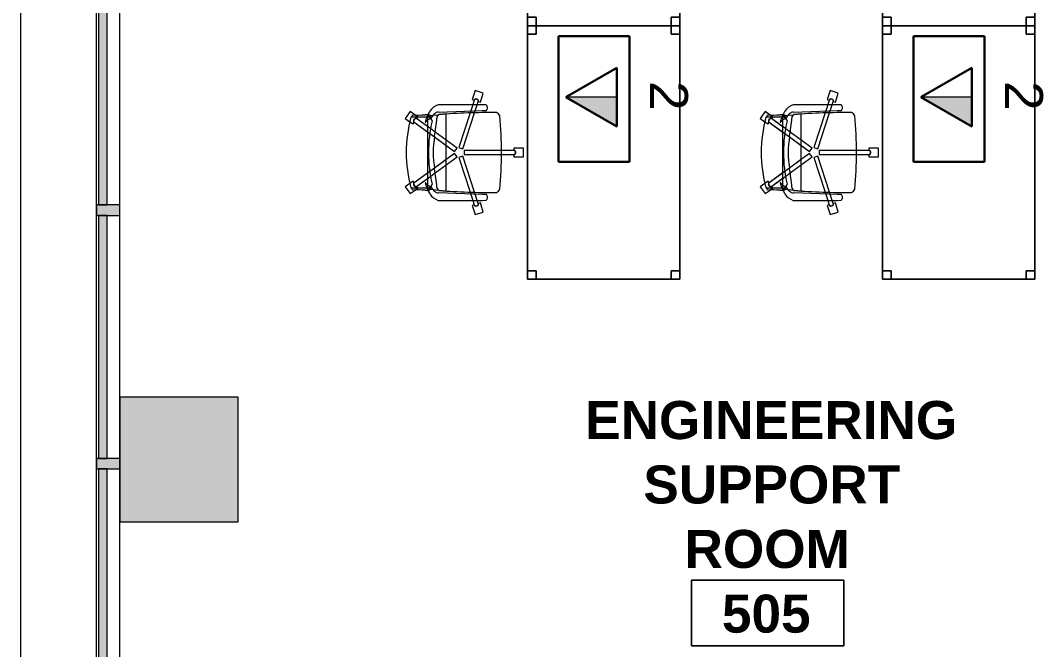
# Model space of a CAD drawing. Header units: inches. Extents: x 385 to 2249, y -1781 to -36.
# Drawn here: x 392.5 to 634.5, y -858.9 to -710 of the extents above; entities that cross this region are included whole.
import ezdxf

# ---------------------------------------------------------------- set-up
doc = ezdxf.new("R2010")
doc.units = ezdxf.units.IN
doc.header["$MEASUREMENT"] = 0
for name, color, linetype, lineweight in [('A-ANNO-NOTE', 131, 'Continuous', 30), ('A-AREA-IDEN', 2, 'Continuous', 9), ('A-COLS', 52, 'Continuous', 13), ('A-DETL', 90, 'Continuous', 9), ('A-GLAZ-CURT', 52, 'Continuous', 13), ('A-GLAZ-CWMG', 51, 'Continuous', 13), ('A-WALL', 113, 'Continuous', 13), ('I-FURN', 30, 'Continuous', 9)]:
    doc.layers.add(name, color=color, linetype=linetype, lineweight=lineweight)
doc.styles.add('Swis721 Lt BT', font='swissl.ttf', dxfattribs={"height": 9})
doc.styles.add('Swis721 Lt BT_B', font='', dxfattribs={"height": 9})
doc.styles.get('Swis721 Lt BT_B').set_extended_font_data('Swis721 Lt BT', bold=True)

# ---------------------------------------------------------------- blocks, each defined once
blk = doc.blocks.new('System Panel - Glazed 2-5453546-Level 5 POWER _ SIGNAL')
at = {"layer": 'A-GLAZ-CURT', "lineweight": 9}
blk.add_hatch(color=7, dxfattribs=at).paths.add_polyline_path([(-27.25, 0.25), (27.25, 0.25), (27.25, 2.25), (-27.25, 2.25)], flags=0)
at = {"layer": 'A-GLAZ-CURT', "color": 8, "lineweight": 20}
for p, q in [((27.25, 2.25), (-27.25, 2.25)), ((-27.25, 2.25), (-27.25, 0.25)), ((-27.25, 0.25), (27.25, 0.25)), ((27.25, 0.25), (27.25, 2.25))]:
    blk.add_line(p, q, dxfattribs=at)
blk = doc.blocks.new('Rectangular Mullion - 2_5_ x 5_ rectangular-5019624-Level 5 POWER _ SIGNAL')
at = {"layer": 'A-GLAZ-CWMG', "lineweight": 9}
blk.add_hatch(color=7, dxfattribs=at).paths.add_polyline_path([(-2.5, 2.75), (-2.5, -2.75), (0, -2.75), (0, 2.75), (-1.59, 2.75)], flags=0)
at = {"layer": 'A-GLAZ-CWMG', "color": 8, "lineweight": 20}
for p, q in [((0, 2.75), (-2.5, 2.75)), ((-2.5, 2.75), (-2.5, -2.75)), ((0, -2.75), (0, 2.75)), ((-2.5, -2.75), (0, -2.75))]:
    blk.add_line(p, q, dxfattribs=at)
blk = doc.blocks.new('System Panel - Glazed 2-5026264-Level 5 POWER _ SIGNAL')
at = {"layer": 'A-GLAZ-CURT', "lineweight": 9}
blk.add_hatch(color=7, dxfattribs=at).paths.add_polyline_path([(28.75, 0.25), (28.75, 2.25), (-28.75, 2.25), (-28.75, 0.25), (22.85, 0.25)], flags=0)
at = {"layer": 'A-GLAZ-CURT', "color": 8, "lineweight": 20}
for p, q in [((28.75, 2.25), (-28.75, 2.25)), ((-28.75, 2.25), (-28.75, 0.25)), ((-28.75, 0.25), (28.75, 0.25)), ((28.75, 0.25), (28.75, 2.25))]:
    blk.add_line(p, q, dxfattribs=at)
blk = doc.blocks.new('Walls 53 - Walls 3-5097398-Level 5 POWER _ SIGNAL')
at = {"layer": 'A-WALL', "lineweight": 9}
for p, q in [((40.36, -1605.91), (40.36, -2559.92)), ((58.34, -2427.98), (58.34, -2189.67))]:
    blk.add_line(p, q, dxfattribs=at)
blk = doc.blocks.new('Rectangular Table - Rectangular Table-5809067-Level 5 POWER _ SIGNAL')
at = {"layer": 'I-FURN'}
for p, q in [((-28, 18), (-30, 18)), ((-30, 18), (-30, 16)), ((-30, 16), (-30, 18)), ((-30, 18), (-28, 18)), ((30, 18), (-30, 18)), ((-30, 18), (-30, -18)), ((-30, -18), (-30, 18)), ((-30, 18), (30, 18)), ((-28, 16), (-28, 18)), ((-28, 18), (-28, 16)), ((28, 18), (28, 16)), ((30, 18), (28, 18)), ((28, 18), (30, 18)), ((28, 16), (28, 18)), ((30, 16), (30, 18)), ((30, 18), (30, 16)), ((30, -18), (30, 18)), ((30, 18), (30, -18)), ((-30, 16), (-28, 16)), ((-28, 16), (-30, 16)), ((28, 16), (30, 16)), ((30, 16), (28, 16)), ((-28, -16), (-30, -16)), ((-30, -16), (-30, -18)), ((-30, -18), (-30, -16)), ((-30, -16), (-28, -16)), ((-28, -18), (-28, -16)), ((-28, -16), (-28, -18)), ((30, -16), (28, -16)), ((28, -16), (28, -18)), ((28, -18), (28, -16)), ((28, -16), (30, -16)), ((30, -18), (30, -16)), ((30, -16), (30, -18)), ((-30, -18), (-28, -18)), ((-28, -18), (-30, -18)), ((-30, -18), (30, -18)), ((30, -18), (-30, -18)), ((28, -18), (30, -18)), ((30, -18), (28, -18))]:
    blk.add_line(p, q, dxfattribs=at)
blk = doc.blocks.new('F-Haworth_Chair_X99-Seminar - X99 Advanced Seminar Chair-V42-Level 5 POWER _ SIGNAL')
at = {"layer": 'I-FURN'}
for p, q in [((-8.08, 12.82), (-9.7, 11.65)), ((-8.08, 12.82), (-9.7, 11.65)), ((-7.29, 11.74), (-8.08, 12.82)), ((-7.29, 11.74), (-8.08, 12.82)), ((8.08, 12.82), (7.29, 11.74)), ((8.08, 12.82), (7.29, 11.74)), ((9.7, 11.65), (8.08, 12.82)), ((9.7, 11.65), (8.08, 12.82)), ((-9.7, 11.65), (-8.88, 10.52)), ((-9.7, 11.65), (-8.88, 10.52)), ((-8.88, 10.52), (-8.38, 9.83)), ((-8.88, 10.52), (-8.38, 9.83)), ((-8.34, 11.52), (-8.42, 7.57)), ((-8.42, 7.57), (-8.34, 11.37)), ((-8.38, 9.83), (-7.99, 10.11)), ((-8.38, 9.83), (-7.99, 10.11)), ((-8, 10.58), (-7.59, 10.88)), ((-8, 10.58), (-7.59, 10.88)), ((-7.59, 10.87), (-7.99, 10.57)), ((-7.59, 10.87), (-7.99, 10.57)), ((-7.97, 10.12), (-6.15, 7.62)), ((-7.97, 10.12), (-5.57, 6.82)), ((-6.76, 11), (-7.29, 11.74)), ((-6.76, 11), (-7.29, 11.74)), ((-4.92, 7.62), (-7.16, 10.71)), ((-4.47, 7.01), (-7.16, 10.71)), ((-7.15, 10.72), (-6.76, 11)), ((-7.15, 10.72), (-6.76, 11)), ((7.16, 10.71), (4.47, 7.01)), ((7.16, 10.71), (4.92, 7.62)), ((5.57, 6.82), (7.97, 10.12)), ((6.15, 7.62), (7.97, 10.12)), ((7.29, 11.74), (6.76, 11)), ((7.29, 11.74), (6.76, 11)), ((6.76, 11), (7.15, 10.72)), ((6.76, 11), (7.15, 10.72)), ((7.59, 10.88), (8, 10.58)), ((7.59, 10.88), (8, 10.58)), ((7.99, 10.57), (7.59, 10.87)), ((7.99, 10.57), (7.59, 10.87)), ((7.99, 10.11), (8.38, 9.83)), ((7.99, 10.11), (8.38, 9.83)), ((8.42, 7.57), (8.34, 11.52)), ((8.34, 11.37), (8.42, 7.57)), ((8.38, 9.83), (8.88, 10.52)), ((8.38, 9.83), (8.88, 10.52)), ((8.88, 10.52), (9.7, 11.65)), ((8.88, 10.52), (9.7, 11.65)), ((-8.62, 7.42), (-8.68, 6.87)), ((-8.6, 7.6), (-8.62, 7.43)), ((-8.57, 7.6), (-8.6, 7.6)), ((-8.49, 7.6), (-8.56, 7.6)), ((-7.65, 7.6), (-8.4, 7.6)), ((-6.14, 7.6), (-7.65, 7.6)), ((-7.18, 7.99), (-7.21, 8.13)), ((-4.9, 7.6), (-6.14, 7.6)), ((-6.14, 7.6), (-5.57, 6.82)), ((4.9, 7.6), (-4.9, 7.6)), ((-4.47, 7.01), (-4.9, 7.6)), ((4.9, 7.6), (4.47, 7.01)), ((6.14, 7.6), (4.9, 7.6)), ((5.57, 6.82), (6.14, 7.6)), ((7.65, 7.6), (6.14, 7.6)), ((7.21, 8.13), (7.18, 7.99)), ((8.4, 7.6), (7.65, 7.6)), ((8.56, 7.6), (8.49, 7.6)), ((8.62, 7.43), (8.6, 7.6)), ((8.68, 6.87), (8.62, 7.42)), ((-11.32, 5.06), (-11.32, -5.48)), ((-9.92, -5.36), (-9.57, 4.97)), ((-9.13, 5.92), (-8.07, 6.77)), ((-8.88, 4.99), (-8.89, 4.91)), ((-8.75, 6.22), (-8.88, 4.99)), ((-8.68, 6.87), (-8.75, 6.22)), ((-8.61, 6.81), (-8.23, 6.95)), ((-8.03, 6.81), (-7.95, 6.87)), ((-5.57, 6.82), (-4.79, 5.75)), ((-5.57, 6.82), (-4.79, 5.75)), ((-4.79, 5.75), (-2.89, 3.12)), ((-4.79, 5.75), (-1.04, 0.58)), ((-3.68, 5.91), (-4.47, 7.01)), ((-3.68, 5.91), (-4.47, 7.01)), ((-1.65, 3.12), (-3.68, 5.91)), ((-1.6, 3.06), (-3.68, 5.91)), ((3.68, 5.91), (0.23, 1.17)), ((1.04, 0.58), (4.79, 5.75)), ((3.68, 5.91), (1.65, 3.12)), ((2.89, 3.12), (4.79, 5.75)), ((4.47, 7.01), (3.68, 5.91)), ((4.47, 7.01), (3.68, 5.91)), ((4.79, 5.75), (5.57, 6.82)), ((4.79, 5.75), (5.57, 6.82)), ((7.95, 6.87), (8.03, 6.81)), ((8.07, 6.77), (9.13, 5.92)), ((8.23, 6.95), (8.61, 6.81)), ((8.75, 6.22), (8.68, 6.87)), ((8.88, 4.99), (8.75, 6.22)), ((8.89, 4.91), (8.88, 4.99)), ((9.57, 4.97), (9.92, -5.36)), ((11.32, -5.48), (11.32, 5.06)), ((-8.9, 4.8), (-9.07, 3.2)), ((-9.07, 3.2), (-9.07, 3.12)), ((-9.07, 3.12), (-2.89, 3.12)), ((-2.89, 3.12), (-1.65, 3.12)), ((-2.89, 3.12), (-1.04, 0.58)), ((-1.65, 3.12), (-1.6, 3.12)), ((-1.6, 3.06), (-1.65, 3.12)), ((-1.6, 3.12), (1.65, 3.12)), ((-0.23, 1.17), (-1.6, 3.05)), ((-0.23, 1.17), (-1.6, 3.05)), ((1.65, 3.12), (0.23, 1.17)), ((1.04, 0.58), (2.89, 3.12)), ((1.65, 3.12), (2.89, 3.12)), ((2.89, 3.12), (9.07, 3.12)), ((9.07, 3.2), (8.9, 4.8)), ((9.07, 3.12), (9.07, 3.2)), ((-1.18, 0.14), (-9.37, -2.52)), ((-1.18, 0.14), (-9.37, -2.52)), ((-0.87, -0.81), (-1.18, 0.14)), ((-0.87, -0.81), (-1.18, 0.14)), ((-1.04, 0.58), (-0.23, 1.17)), ((-1.04, 0.58), (-0.23, 1.17)), ((0.23, 1.17), (1.04, 0.58)), ((0.23, 1.17), (1.04, 0.58)), ((1.18, 0.14), (0.87, -0.81)), ((1.18, 0.14), (0.87, -0.81)), ((9.37, -2.52), (1.18, 0.14)), ((9.37, -2.52), (1.18, 0.14)), ((-9.38, -3.57), (-0.87, -0.81)), ((-9.38, -3.57), (-0.87, -0.81)), ((-0.5, -1.08), (-0.5, -9.91)), ((0.5, -1.08), (-0.5, -1.08)), ((-0.5, -1.08), (-0.5, -9.91)), ((0.5, -1.08), (-0.5, -1.08)), ((0.5, -9.91), (0.5, -1.08)), ((0.5, -9.91), (0.5, -1.08)), ((0.87, -0.81), (9.38, -3.57)), ((0.87, -0.81), (9.38, -3.57)), ((-12.55, -3.03), (-14.69, -3.72)), ((-12.55, -3.03), (-14.69, -3.72)), ((-14.69, -3.72), (-14.08, -5.62)), ((-14.69, -3.72), (-14.08, -5.62)), ((-12.53, -4.34), (-12.69, -3.85)), ((-12.53, -4.34), (-12.69, -3.85)), ((-12.68, -3.86), (-12.52, -4.33)), ((-12.68, -3.86), (-12.52, -4.33)), ((-12.4, -3.49), (-12.55, -3.03)), ((-12.4, -3.49), (-12.55, -3.03)), ((-11.32, -3.15), (-12.4, -3.5)), ((-11.32, -3.15), (-12.4, -3.5)), ((-12.09, -4.45), (-11.32, -4.21)), ((-12.09, -4.45), (-11.32, -4.21)), ((-11.94, -4.93), (-12.09, -4.47)), ((-11.94, -4.93), (-12.09, -4.47)), ((-9.83, -2.67), (-11.32, -3.15)), ((-9.83, -2.67), (-11.32, -3.15)), ((-11.32, -4.21), (-9.86, -3.73)), ((-11.32, -4.21), (-9.86, -3.73)), ((-9.86, -3.73), (-9.38, -3.57)), ((-9.86, -3.73), (-9.38, -3.57)), ((-9.37, -2.52), (-9.83, -2.67)), ((-9.37, -2.52), (-9.83, -2.67)), ((9.83, -2.67), (9.37, -2.52)), ((9.83, -2.67), (9.37, -2.52)), ((9.38, -3.57), (9.86, -3.73)), ((9.38, -3.57), (9.86, -3.73)), ((11.32, -3.15), (9.83, -2.67)), ((11.32, -3.15), (9.83, -2.67)), ((9.86, -3.73), (11.32, -4.21)), ((9.86, -3.73), (11.32, -4.21)), ((12.4, -3.5), (11.32, -3.15)), ((12.4, -3.5), (11.32, -3.15)), ((11.32, -4.21), (12.09, -4.45)), ((11.32, -4.21), (12.09, -4.45)), ((12.09, -4.47), (11.94, -4.93)), ((12.09, -4.47), (11.94, -4.93)), ((12.55, -3.03), (12.4, -3.49)), ((12.55, -3.03), (12.4, -3.49)), ((12.52, -4.33), (12.68, -3.86)), ((12.52, -4.33), (12.68, -3.86)), ((12.69, -3.85), (12.53, -4.34)), ((12.69, -3.85), (12.53, -4.34)), ((14.69, -3.72), (12.55, -3.03)), ((14.69, -3.72), (12.55, -3.03)), ((14.08, -5.62), (14.69, -3.72)), ((14.08, -5.62), (14.69, -3.72)), ((-14.08, -5.62), (-11.94, -4.93)), ((-14.08, -5.62), (-11.94, -4.93)), ((-11.32, -5.48), (-11.3, -6.32)), ((-9.92, -6.36), (-9.92, -5.36)), ((9.92, -5.36), (9.92, -6.36)), ((11.3, -6.32), (11.32, -5.48)), ((11.94, -4.93), (14.08, -5.62)), ((11.94, -4.93), (14.08, -5.62)), ((-0.5, -9.91), (-0.5, -12.88)), ((-0.5, -9.91), (-0.5, -12.88)), ((0.5, -12.88), (0.5, -9.91)), ((0.5, -12.88), (0.5, -9.91)), ((-0.52, -12.88), (-1, -12.88)), ((-1, -12.88), (-1, -15.13)), ((-0.52, -12.88), (-1, -12.88)), ((-1, -12.88), (-1, -15.13)), ((0.26, -13.26), (-0.26, -13.26)), ((0.26, -13.26), (-0.26, -13.26)), ((-0.25, -13.25), (0.25, -13.25)), ((-0.25, -13.25), (0.25, -13.25)), ((1, -12.88), (0.52, -12.88)), ((1, -12.88), (0.52, -12.88)), ((1, -15.13), (1, -12.88)), ((1, -15.13), (1, -12.88)), ((-1, -15.13), (1, -15.13)), ((-1, -15.13), (1, -15.13))]:
    blk.add_line(p, q, dxfattribs=at)
for centre, radius, start, end in [((0, -20.29), 32.89, 75.3075, 104.696), ((-36.06, 10.03), 27.2, 355.9857, 2.5118), ((0, -20.73), 33.17, 104.5766, 105.5522), ((-7.66, 10.36), 0.407, 147.1651, 216.8349), ((-7.66, 10.36), 0.407, 161.0991, 175.033), ((-7.66, 10.36), 0.407, 175.033, 216.8349), ((-7.66, 10.36), 0.407, 147.1651, 161.0991), ((-7.64, 10.36), 0.406, 148.6199, 175.5719), ((-7.64, 10.36), 0.406, 148.6199, 216), ((-7.64, 10.36), 0.406, 175.5719, 216), ((-7.48, 10.49), 0.407, 35.1651, 104.8349), ((-7.48, 10.49), 0.407, 90.9009, 104.8349), ((-7.49, 10.47), 0.406, 49.476, 103.3801), ((-7.49, 10.47), 0.406, 36, 103.3801), ((-7.48, 10.49), 0.407, 76.967, 90.9009), ((-7.48, 10.49), 0.407, 49.0991, 76.967), ((-7.49, 10.47), 0.406, 36, 49.476), ((-7.48, 10.49), 0.407, 35.1651, 49.0991), ((7.48, 10.49), 0.407, 75.1651, 144.8349), ((7.48, 10.49), 0.407, 116.967, 144.8349), ((7.49, 10.47), 0.406, 76.6199, 144), ((7.49, 10.47), 0.406, 117.0479, 144), ((7.48, 10.49), 0.407, 103.033, 116.967), ((7.49, 10.47), 0.406, 103.5719, 117.0479), ((7.48, 10.49), 0.407, 75.1651, 103.033), ((7.49, 10.47), 0.406, 90.0959, 103.5719), ((7.49, 10.47), 0.406, 76.6199, 90.0959), ((7.64, 10.36), 0.406, 324, 31.3801), ((7.64, 10.36), 0.406, 324, 17.9041), ((7.66, 10.36), 0.407, 323.1651, 32.8349), ((7.66, 10.36), 0.407, 323.1651, 32.8349), ((7.64, 10.36), 0.406, 17.9041, 31.3801), ((0, -20.73), 33.17, 74.4478, 75.4234), ((36.06, 10.03), 27.2, 177.4882, 184.0143), ((-4.71, -1.15), 9.61, 116.0036, 121.9522), ((-5.2, 7.86), 3.74, 175.9857, 189.9064), ((-4.71, -1.15), 9.61, 113.5094, 116.0036), ((-4.71, -1.15), 9.61, 112.927, 113.3607), ((-4.71, -1.15), 9.61, 105.0666, 112.7369), ((-7.37, 7.55), 1.05, 178.8214, 214.7998), ((-7.37, 7.55), 1.05, 178.8214, 264.0446), ((-6.55, 6.76), 1.38, 147.5752, 174.9122), ((-6.55, 6.76), 1.38, 131.5158, 145.9813), ((0, -26.49), 33.83, 77.2285, 102.7715), ((-6.55, 6.76), 1.38, 117.0503, 131.5158), ((6.55, 6.76), 1.38, 34.0187, 62.9497), ((4.71, -1.15), 9.61, 67.2631, 74.9334), ((7.37, 7.55), 1.05, 275.9554, 1.1786), ((6.55, 6.76), 1.38, 5.0878, 32.4248), ((7.37, 7.55), 1.05, 325.2002, 1.1786), ((4.71, -1.15), 9.61, 66.6393, 67.073), ((4.71, -1.15), 9.61, 65.8816, 66.4906), ((4.71, -1.15), 9.61, 63.9964, 65.8154), ((5.2, 7.86), 3.74, 350.0936, 4.0143), ((4.71, -1.15), 9.61, 58.0478, 63.9964), ((-7.87, 3.92), 3.63, 121.9522, 161.8211), ((-8.18, 4.9), 1.39, 132.8922, 177.1987), ((-8.24, 4.59), 0.763, 84.2338, 165.7662), ((-8.28, 7.33), 0.613, 189.9064, 237.4573), ((-11.32, 48.08), 42.84, 274.2301, 280.0233), ((0, -15.97), 22.19, 79.9767, 100.0233), ((11.32, 48.08), 42.84, 259.9767, 265.7699), ((8.24, 4.59), 0.763, 14.2338, 95.7662), ((8.28, 7.33), 0.613, 302.5427, 350.0936), ((8.18, 4.9), 1.39, 2.8013, 47.1078), ((7.87, 3.92), 3.63, 18.1789, 58.0478), ((144.06, -7.32), 153.52, 175.4787, 180.5251), ((-144.06, -7.32), 153.52, 359.4749, 4.5213), ((-12.28, -3.88), 0.407, 107.1651, 176.8349), ((-12.28, -3.88), 0.407, 162.9009, 176.8349), ((-12.27, -3.89), 0.406, 108, 175.3801), ((-12.27, -3.89), 0.406, 161.9041, 175.3801), ((-12.28, -3.88), 0.407, 121.0991, 162.9009), ((-12.27, -3.89), 0.406, 121.476, 161.9041), ((-12.22, -4.09), 0.407, 219.1651, 247.033), ((-12.22, -4.09), 0.407, 219.1651, 288.8349), ((-12.22, -4.07), 0.406, 220.6199, 274.524), ((-12.22, -4.07), 0.406, 220.6199, 288), ((-12.28, -3.88), 0.407, 107.1651, 121.0991), ((-12.27, -3.89), 0.406, 108, 121.476), ((-12.22, -4.09), 0.407, 247.033, 288.8349), ((-12.22, -4.07), 0.406, 274.524, 288), ((12.22, -4.07), 0.406, 252, 319.3801), ((12.22, -4.09), 0.407, 251.1651, 320.8349), ((12.22, -4.09), 0.407, 251.1651, 320.8349), ((12.22, -4.07), 0.406, 252, 265.476), ((12.22, -4.07), 0.406, 265.476, 305.9041), ((12.28, -3.88), 0.407, 58.9009, 72.8349), ((12.28, -3.88), 0.407, 3.1651, 72.8349), ((12.27, -3.89), 0.406, 45.0479, 72), ((12.27, -3.89), 0.406, 4.6199, 72), ((12.22, -4.07), 0.406, 305.9041, 319.3801), ((12.28, -3.88), 0.407, 44.967, 58.9009), ((12.27, -3.89), 0.406, 4.6199, 45.0479), ((12.28, -3.88), 0.407, 31.033, 44.967), ((12.28, -3.88), 0.407, 17.0991, 31.033), ((12.28, -3.88), 0.407, 3.1651, 17.0991), ((-10.58, -5.68), 0.956, 221.8901, 314.1099), ((10.58, -5.68), 0.956, 225.8901, 318.1099), ((-8.21, -8.28), 1.31, 200.0433, 249.9567), ((0, 75.01), 84.96, 264.1475, 275.8525), ((8.21, -8.28), 1.31, 290.0433, 339.9567), ((-0.11, -12.88), 0.407, 179.1651, 220.967), ((-0.11, -12.88), 0.407, 179.1651, 248.8349), ((-0.09, -12.88), 0.406, 180, 193.476), ((-0.09, -12.88), 0.406, 180, 247.3801), ((-0.09, -12.88), 0.406, 193.476, 233.9041), ((-0.11, -12.88), 0.407, 220.967, 234.9009), ((-0.11, -12.88), 0.407, 234.9009, 248.8349), ((-0.09, -12.88), 0.406, 233.9041, 247.3801), ((0.09, -12.88), 0.406, 292.6199, 360), ((0.09, -12.88), 0.406, 292.6199, 306.0959), ((0.11, -12.88), 0.407, 291.1651, 0.8349), ((0.11, -12.88), 0.407, 291.1651, 305.0991), ((0.09, -12.88), 0.406, 306.0959, 346.524), ((0.11, -12.88), 0.407, 305.0991, 319.033), ((0.11, -12.88), 0.407, 319.033, 0.8349), ((0.09, -12.88), 0.406, 346.524, 360)]:
    blk.add_arc(centre, radius, start, end, dxfattribs=at)
blk = doc.blocks.new('Rectangular Table - Rectangular Table-5809079-Level 5 POWER _ SIGNAL')
at = {"layer": 'I-FURN'}
for p, q in [((-28, 18), (-30, 18)), ((-30, 18), (-30, 16)), ((-30, 16), (-30, 18)), ((-30, 18), (-28, 18)), ((30, 18), (-30, 18)), ((-30, 18), (-30, -18)), ((-30, -18), (-30, 18)), ((-30, 18), (30, 18)), ((-28, 16), (-28, 18)), ((-28, 18), (-28, 16)), ((28, 18), (28, 16)), ((30, 18), (28, 18)), ((28, 18), (30, 18)), ((28, 16), (28, 18)), ((30, 16), (30, 18)), ((30, 18), (30, 16)), ((30, -18), (30, 18)), ((30, 18), (30, -18)), ((-30, 16), (-28, 16)), ((-28, 16), (-30, 16)), ((28, 16), (30, 16)), ((30, 16), (28, 16)), ((-28, -16), (-30, -16)), ((-30, -16), (-30, -18)), ((-30, -18), (-30, -16)), ((-30, -16), (-28, -16)), ((-28, -18), (-28, -16)), ((-28, -16), (-28, -18)), ((30, -16), (28, -16)), ((28, -16), (28, -18)), ((28, -18), (28, -16)), ((28, -16), (30, -16)), ((30, -18), (30, -16)), ((30, -16), (30, -18)), ((-30, -18), (-28, -18)), ((-28, -18), (-30, -18)), ((-30, -18), (30, -18)), ((30, -18), (-30, -18)), ((28, -18), (30, -18)), ((30, -18), (28, -18))]:
    blk.add_line(p, q, dxfattribs=at)
blk = doc.blocks.new('F-Haworth_Chair_X99-Seminar - X99 Advanced Seminar Chair-V43-Level 5 POWER _ SIGNAL')
at = {"layer": 'I-FURN'}
for p, q in [((-8.08, 12.82), (-9.7, 11.65)), ((-8.08, 12.82), (-9.7, 11.65)), ((-7.29, 11.74), (-8.08, 12.82)), ((-7.29, 11.74), (-8.08, 12.82)), ((8.08, 12.82), (7.29, 11.74)), ((8.08, 12.82), (7.29, 11.74)), ((9.7, 11.65), (8.08, 12.82)), ((9.7, 11.65), (8.08, 12.82)), ((-9.7, 11.65), (-8.88, 10.52)), ((-9.7, 11.65), (-8.88, 10.52)), ((-8.88, 10.52), (-8.38, 9.83)), ((-8.88, 10.52), (-8.38, 9.83)), ((-8.34, 11.52), (-8.42, 7.57)), ((-8.42, 7.57), (-8.34, 11.37)), ((-8.38, 9.83), (-7.99, 10.11)), ((-8.38, 9.83), (-7.99, 10.11)), ((-8, 10.58), (-7.59, 10.88)), ((-8, 10.58), (-7.59, 10.88)), ((-7.59, 10.87), (-7.99, 10.57)), ((-7.59, 10.87), (-7.99, 10.57)), ((-7.97, 10.12), (-6.14, 7.6)), ((-7.97, 10.12), (-5.57, 6.82)), ((-6.76, 11), (-7.29, 11.74)), ((-6.76, 11), (-7.29, 11.74)), ((-4.9, 7.6), (-7.16, 10.71)), ((-4.47, 7.01), (-7.16, 10.71)), ((-7.15, 10.72), (-6.76, 11)), ((-7.15, 10.72), (-6.76, 11)), ((7.16, 10.71), (4.47, 7.01)), ((7.16, 10.71), (4.9, 7.6)), ((5.57, 6.82), (7.97, 10.12)), ((6.14, 7.6), (7.97, 10.12)), ((7.29, 11.74), (6.76, 11)), ((7.29, 11.74), (6.76, 11)), ((6.76, 11), (7.15, 10.72)), ((6.76, 11), (7.15, 10.72)), ((7.59, 10.88), (8, 10.58)), ((7.59, 10.88), (8, 10.58)), ((7.99, 10.57), (7.59, 10.87)), ((7.99, 10.57), (7.59, 10.87)), ((7.99, 10.11), (8.38, 9.83)), ((7.99, 10.11), (8.38, 9.83)), ((8.42, 7.57), (8.34, 11.52)), ((8.34, 11.37), (8.42, 7.57)), ((8.38, 9.83), (8.88, 10.52)), ((8.38, 9.83), (8.88, 10.52)), ((8.88, 10.52), (9.7, 11.65)), ((8.88, 10.52), (9.7, 11.65)), ((-8.62, 7.42), (-8.68, 6.87)), ((-8.6, 7.6), (-8.62, 7.43)), ((-8.57, 7.6), (-8.6, 7.6)), ((-8.49, 7.6), (-8.56, 7.6)), ((-7.65, 7.6), (-8.4, 7.6)), ((-6.14, 7.6), (-7.65, 7.6)), ((-7.18, 7.99), (-7.21, 8.13)), ((-4.9, 7.6), (-6.14, 7.6)), ((-6.14, 7.6), (-5.57, 6.82)), ((4.9, 7.6), (-4.9, 7.6)), ((-4.47, 7.01), (-4.9, 7.6)), ((4.9, 7.6), (4.47, 7.01)), ((6.14, 7.6), (4.9, 7.6)), ((5.57, 6.82), (6.14, 7.6)), ((7.65, 7.6), (6.14, 7.6)), ((7.21, 8.13), (7.18, 7.99)), ((8.4, 7.6), (7.65, 7.6)), ((8.56, 7.6), (8.49, 7.6)), ((8.62, 7.43), (8.6, 7.6)), ((8.68, 6.87), (8.62, 7.42)), ((-11.32, 5.06), (-11.32, -5.48)), ((-9.92, -5.36), (-9.57, 4.97)), ((-9.13, 5.92), (-8.07, 6.77)), ((-8.88, 4.99), (-8.89, 4.91)), ((-8.75, 6.22), (-8.88, 4.99)), ((-8.68, 6.87), (-8.75, 6.22)), ((-8.61, 6.81), (-8.23, 6.95)), ((-8.03, 6.81), (-7.95, 6.87)), ((-5.57, 6.82), (-4.79, 5.75)), ((-5.57, 6.82), (-4.79, 5.75)), ((-4.79, 5.75), (-2.89, 3.12)), ((-4.79, 5.75), (-1.04, 0.58)), ((-3.68, 5.91), (-4.47, 7.01)), ((-3.68, 5.91), (-4.47, 7.01)), ((-1.65, 3.12), (-3.68, 5.91)), ((-0.23, 1.17), (-3.68, 5.91)), ((3.68, 5.91), (0.23, 1.17)), ((1.04, 0.58), (4.79, 5.75)), ((3.68, 5.91), (1.65, 3.12)), ((2.89, 3.12), (4.79, 5.75)), ((4.47, 7.01), (3.68, 5.91)), ((4.47, 7.01), (3.68, 5.91)), ((4.79, 5.75), (5.57, 6.82)), ((4.79, 5.75), (5.57, 6.82)), ((7.95, 6.87), (8.03, 6.81)), ((8.07, 6.77), (9.13, 5.92)), ((8.23, 6.95), (8.61, 6.81)), ((8.75, 6.22), (8.68, 6.87)), ((8.88, 4.99), (8.75, 6.22)), ((8.89, 4.91), (8.88, 4.99)), ((9.57, 4.97), (9.92, -5.36)), ((11.32, -5.48), (11.32, 5.06)), ((-8.9, 4.8), (-9.07, 3.2)), ((-9.07, 3.2), (-9.07, 3.12)), ((-9.07, 3.12), (-2.89, 3.12)), ((-2.89, 3.12), (-1.65, 3.12)), ((-2.89, 3.12), (-1.04, 0.58)), ((-1.65, 3.12), (1.65, 3.12)), ((-0.23, 1.17), (-1.65, 3.12)), ((1.65, 3.12), (0.23, 1.17)), ((1.04, 0.58), (2.89, 3.12)), ((1.65, 3.12), (2.89, 3.12)), ((2.89, 3.12), (9.07, 3.12)), ((9.07, 3.2), (8.9, 4.8)), ((9.07, 3.12), (9.07, 3.2)), ((-1.18, 0.14), (-9.37, -2.52)), ((-1.18, 0.14), (-9.37, -2.52)), ((-0.87, -0.81), (-1.18, 0.14)), ((-0.87, -0.81), (-1.18, 0.14)), ((-1.04, 0.58), (-0.23, 1.17)), ((-1.04, 0.58), (-0.23, 1.17)), ((0.23, 1.17), (1.04, 0.58)), ((0.23, 1.17), (1.04, 0.58)), ((1.18, 0.14), (0.87, -0.81)), ((1.18, 0.14), (0.87, -0.81)), ((9.37, -2.52), (1.18, 0.14)), ((9.37, -2.52), (1.18, 0.14)), ((-9.38, -3.57), (-0.87, -0.81)), ((-9.38, -3.57), (-0.87, -0.81)), ((-0.5, -1.08), (-0.5, -9.91)), ((0.5, -1.08), (-0.5, -1.08)), ((-0.5, -1.08), (-0.5, -9.91)), ((0.5, -1.08), (-0.5, -1.08)), ((0.5, -9.91), (0.5, -1.08)), ((0.5, -9.91), (0.5, -1.08)), ((0.87, -0.81), (9.38, -3.57)), ((0.87, -0.81), (9.38, -3.57)), ((-12.55, -3.03), (-14.69, -3.72)), ((-12.55, -3.03), (-14.69, -3.72)), ((-14.69, -3.72), (-14.08, -5.62)), ((-14.69, -3.72), (-14.08, -5.62)), ((-12.53, -4.34), (-12.69, -3.85)), ((-12.53, -4.34), (-12.69, -3.85)), ((-12.68, -3.86), (-12.52, -4.33)), ((-12.68, -3.86), (-12.52, -4.33)), ((-12.4, -3.49), (-12.55, -3.03)), ((-12.4, -3.49), (-12.55, -3.03)), ((-11.32, -3.15), (-12.4, -3.5)), ((-11.32, -3.15), (-12.4, -3.5)), ((-12.09, -4.45), (-11.32, -4.21)), ((-12.09, -4.45), (-11.32, -4.21)), ((-11.94, -4.93), (-12.09, -4.47)), ((-11.94, -4.93), (-12.09, -4.47)), ((-9.83, -2.67), (-11.32, -3.15)), ((-9.83, -2.67), (-11.32, -3.15)), ((-11.32, -4.21), (-9.86, -3.73)), ((-11.32, -4.21), (-9.86, -3.73)), ((-9.86, -3.73), (-9.38, -3.57)), ((-9.86, -3.73), (-9.38, -3.57)), ((-9.37, -2.52), (-9.83, -2.67)), ((-9.37, -2.52), (-9.83, -2.67)), ((9.83, -2.67), (9.37, -2.52)), ((9.83, -2.67), (9.37, -2.52)), ((9.38, -3.57), (9.86, -3.73)), ((9.38, -3.57), (9.86, -3.73)), ((11.32, -3.15), (9.83, -2.67)), ((11.32, -3.15), (9.83, -2.67)), ((9.86, -3.73), (11.32, -4.21)), ((9.86, -3.73), (11.32, -4.21)), ((12.4, -3.5), (11.32, -3.15)), ((12.4, -3.5), (11.32, -3.15)), ((11.32, -4.21), (12.09, -4.45)), ((11.32, -4.21), (12.09, -4.45)), ((12.09, -4.47), (11.94, -4.93)), ((12.09, -4.47), (11.94, -4.93)), ((12.55, -3.03), (12.4, -3.49)), ((12.55, -3.03), (12.4, -3.49)), ((12.52, -4.33), (12.68, -3.86)), ((12.52, -4.33), (12.68, -3.86)), ((12.69, -3.85), (12.53, -4.34)), ((12.69, -3.85), (12.53, -4.34)), ((14.69, -3.72), (12.55, -3.03)), ((14.69, -3.72), (12.55, -3.03)), ((14.08, -5.62), (14.69, -3.72)), ((14.08, -5.62), (14.69, -3.72)), ((-14.08, -5.62), (-11.94, -4.93)), ((-14.08, -5.62), (-11.94, -4.93)), ((-11.32, -5.48), (-11.3, -6.32)), ((-9.92, -6.36), (-9.92, -5.36)), ((9.92, -5.36), (9.92, -6.36)), ((11.3, -6.32), (11.32, -5.48)), ((11.94, -4.93), (14.08, -5.62)), ((11.94, -4.93), (14.08, -5.62)), ((-0.5, -9.91), (-0.5, -12.88)), ((-0.5, -9.91), (-0.5, -12.88)), ((0.5, -12.88), (0.5, -9.91)), ((0.5, -12.88), (0.5, -9.91)), ((-0.52, -12.88), (-1, -12.88)), ((-1, -12.88), (-1, -15.13)), ((-0.52, -12.88), (-1, -12.88)), ((-1, -12.88), (-1, -15.13)), ((0.26, -13.26), (-0.26, -13.26)), ((0.26, -13.26), (-0.26, -13.26)), ((-0.25, -13.25), (0.25, -13.25)), ((-0.25, -13.25), (0.25, -13.25)), ((1, -12.88), (0.52, -12.88)), ((1, -12.88), (0.52, -12.88)), ((1, -15.13), (1, -12.88)), ((1, -15.13), (1, -12.88)), ((-1, -15.13), (1, -15.13)), ((-1, -15.13), (1, -15.13))]:
    blk.add_line(p, q, dxfattribs=at)
for centre, radius, start, end in [((0, -20.29), 32.89, 75.3075, 104.696), ((-36.06, 10.03), 27.2, 355.9857, 2.5118), ((0, -20.73), 33.17, 104.5766, 105.5522), ((-7.66, 10.36), 0.407, 147.1651, 216.8349), ((-7.66, 10.36), 0.407, 161.0991, 175.033), ((-7.66, 10.36), 0.407, 175.033, 216.8349), ((-7.66, 10.36), 0.407, 147.1651, 161.0991), ((-7.64, 10.36), 0.406, 148.6199, 189.0479), ((-7.64, 10.36), 0.406, 162.0959, 216), ((-7.64, 10.36), 0.406, 189.0479, 202.524), ((-7.64, 10.36), 0.406, 148.6199, 162.0959), ((-7.64, 10.36), 0.406, 202.524, 216), ((-7.48, 10.49), 0.407, 35.1651, 104.8349), ((-7.48, 10.49), 0.407, 90.9009, 104.8349), ((-7.49, 10.47), 0.406, 89.9041, 103.3801), ((-7.49, 10.47), 0.406, 89.9041, 103.3801), ((-7.48, 10.49), 0.407, 76.967, 90.9009), ((-7.49, 10.47), 0.406, 36, 89.9041), ((-7.49, 10.47), 0.406, 62.9521, 89.9041), ((-7.48, 10.49), 0.407, 35.1651, 76.967), ((-7.49, 10.47), 0.406, 36, 62.9521), ((7.48, 10.49), 0.407, 75.1651, 144.8349), ((7.48, 10.49), 0.407, 75.1651, 144.8349), ((7.49, 10.47), 0.406, 76.6199, 144), ((7.49, 10.47), 0.406, 117.0479, 144), ((7.49, 10.47), 0.406, 90.0959, 117.0479), ((7.49, 10.47), 0.406, 76.6199, 90.0959), ((7.64, 10.36), 0.406, 324, 31.3801), ((7.64, 10.36), 0.406, 324, 17.9041), ((7.66, 10.36), 0.407, 323.1651, 32.8349), ((7.64, 10.36), 0.406, 17.9041, 31.3801), ((7.66, 10.36), 0.407, 323.1651, 337.0991), ((7.66, 10.36), 0.407, 337.0991, 32.8349), ((0, -20.73), 33.17, 74.4478, 75.4234), ((36.06, 10.03), 27.2, 177.4882, 184.0143), ((-4.71, -1.15), 9.61, 116.0036, 121.9522), ((-5.2, 7.86), 3.74, 175.9857, 189.9064), ((-4.71, -1.15), 9.61, 113.5094, 116.0036), ((-4.71, -1.15), 9.61, 112.927, 113.3607), ((-4.71, -1.15), 9.61, 105.0666, 112.7369), ((-7.37, 7.55), 1.05, 178.8214, 214.7998), ((-7.37, 7.55), 1.05, 178.8214, 264.0446), ((-6.55, 6.76), 1.38, 147.5752, 174.9122), ((-6.55, 6.76), 1.38, 117.0503, 145.9813), ((0, -26.49), 33.83, 77.2285, 102.7715), ((6.55, 6.76), 1.38, 34.0187, 62.9497), ((4.71, -1.15), 9.61, 67.2631, 74.9334), ((7.37, 7.55), 1.05, 275.9554, 1.1786), ((6.55, 6.76), 1.38, 5.0878, 32.4248), ((7.37, 7.55), 1.05, 325.2002, 1.1786), ((4.71, -1.15), 9.61, 66.6393, 67.073), ((4.71, -1.15), 9.61, 63.9964, 66.4906), ((5.2, 7.86), 3.74, 350.0936, 4.0143), ((4.71, -1.15), 9.61, 58.0478, 63.9964), ((-7.87, 3.92), 3.63, 121.9522, 161.8211), ((-8.18, 4.9), 1.39, 132.8922, 177.1987), ((-8.24, 4.59), 0.763, 84.2338, 165.7662), ((-8.28, 7.33), 0.613, 189.9064, 237.4573), ((-11.32, 48.08), 42.84, 274.2301, 280.0233), ((0, -15.97), 22.19, 79.9767, 100.0233), ((11.32, 48.08), 42.84, 259.9767, 265.7699), ((8.24, 4.59), 0.763, 14.2338, 95.7662), ((8.28, 7.33), 0.613, 302.5427, 350.0936), ((8.18, 4.9), 1.39, 2.8013, 47.1078), ((7.87, 3.92), 3.63, 18.1789, 58.0478), ((144.06, -7.32), 153.52, 175.4787, 180.5251), ((-144.06, -7.32), 153.52, 359.4749, 4.5213), ((-12.28, -3.88), 0.407, 107.1651, 176.8349), ((-12.28, -3.88), 0.407, 162.9009, 176.8349), ((-12.27, -3.89), 0.406, 108, 175.3801), ((-12.27, -3.89), 0.406, 161.9041, 175.3801), ((-12.28, -3.88), 0.407, 148.967, 162.9009), ((-12.27, -3.89), 0.406, 121.476, 161.9041), ((-12.28, -3.88), 0.407, 121.0991, 148.967), ((-12.22, -4.09), 0.407, 219.1651, 233.0991), ((-12.22, -4.09), 0.407, 219.1651, 288.8349), ((-12.22, -4.07), 0.406, 220.6199, 274.524), ((-12.22, -4.07), 0.406, 220.6199, 288), ((-12.28, -3.88), 0.407, 107.1651, 121.0991), ((-12.27, -3.89), 0.406, 108, 121.476), ((-12.22, -4.09), 0.407, 233.0991, 247.033), ((-12.22, -4.09), 0.407, 247.033, 288.8349), ((-12.22, -4.07), 0.406, 274.524, 288), ((12.22, -4.07), 0.406, 252, 319.3801), ((12.22, -4.09), 0.407, 251.1651, 320.8349), ((12.22, -4.09), 0.407, 251.1651, 320.8349), ((12.22, -4.07), 0.406, 252, 265.476), ((12.22, -4.07), 0.406, 265.476, 305.9041), ((12.28, -3.88), 0.407, 17.0991, 72.8349), ((12.28, -3.88), 0.407, 3.1651, 72.8349), ((12.27, -3.89), 0.406, 45.0479, 72), ((12.27, -3.89), 0.406, 4.6199, 72), ((12.22, -4.07), 0.406, 305.9041, 319.3801), ((12.27, -3.89), 0.406, 4.6199, 45.0479), ((12.28, -3.88), 0.407, 3.1651, 17.0991), ((-10.58, -5.68), 0.956, 221.8901, 314.1099), ((10.58, -5.68), 0.956, 225.8901, 318.1099), ((-8.21, -8.28), 1.31, 200.0433, 249.9567), ((0, 75.01), 84.96, 264.1475, 275.8525), ((8.21, -8.28), 1.31, 290.0433, 339.9567), ((-0.11, -12.88), 0.407, 179.1651, 248.8349), ((-0.11, -12.88), 0.407, 179.1651, 248.8349), ((-0.09, -12.88), 0.406, 180, 193.476), ((-0.09, -12.88), 0.406, 180, 247.3801), ((-0.09, -12.88), 0.406, 193.476, 233.9041), ((-0.09, -12.88), 0.406, 233.9041, 247.3801), ((0.09, -12.88), 0.406, 292.6199, 360), ((0.09, -12.88), 0.406, 292.6199, 306.0959), ((0.11, -12.88), 0.407, 291.1651, 0.8349), ((0.11, -12.88), 0.407, 291.1651, 305.0991), ((0.09, -12.88), 0.406, 306.0959, 346.524), ((0.11, -12.88), 0.407, 305.0991, 319.033), ((0.11, -12.88), 0.407, 319.033, 332.967), ((0.11, -12.88), 0.407, 332.967, 346.9009), ((0.09, -12.88), 0.406, 346.524, 360), ((0.11, -12.88), 0.407, 346.9009, 0.8349)]:
    blk.add_arc(centre, radius, start, end, dxfattribs=at)
blk = doc.blocks.new('Columns 53 - Columns 4-5635318-Level 5 POWER _ SIGNAL')
at = {"layer": 'A-COLS', "lineweight": 9}
blk.add_hatch(color=7, dxfattribs=at).paths.add_polyline_path([(1405.49, -848.22), (1414.6, -820.19), (1387.99, -811.54), (1378.88, -839.57)], flags=0)
at = {"layer": 'A-COLS', "color": 8, "lineweight": 20}
for p, q in [((1387.99, -811.54), (1378.88, -839.57)), ((1414.6, -820.19), (1387.99, -811.54)), ((1405.49, -848.22), (1414.6, -820.19)), ((1378.88, -839.57), (1405.49, -848.22))]:
    blk.add_line(p, q, dxfattribs=at)
blk = doc.blocks.new('Room Tag - Room Name and Number-3379422-Level 5 POWER _ SIGNAL')
at = {"layer": 'A-AREA-IDEN'}
for p, q in [((-0.1881, -0.1636), (-0.1881, -0.0018)), ((-0.1881, -0.0018), (0.1869, -0.0018)), ((0.1869, -0.0018), (-0.1881, -0.0018)), ((-0.1881, -0.0018), (-0.1881, -0.1636)), ((0.1869, -0.0018), (0.1869, -0.1636)), ((0.1869, -0.1636), (0.1869, -0.0018)), ((0.1869, -0.1636), (-0.1881, -0.1636)), ((-0.1881, -0.1636), (0.1869, -0.1636))]:
    blk.add_line(p, q, dxfattribs=at)

msp = doc.modelspace()

# ---------------------------------------------------------------- hatches: boundary and pattern name
at = {"layer": 'A-ANNO-NOTE', "lineweight": 9}
for points in [[(533.54, -735.08), (533.54, -728.15), (521.54, -728.15)], [(617.54, -735.08), (617.54, -728.15), (605.54, -728.15)]]:
    msp.add_hatch(color=256, dxfattribs=at).paths.add_polyline_path(points, flags=0)

# ---------------------------------------------------------------- linework, layer by layer
at = {"layer": 'A-ANNO-NOTE'}
for p, q in [((519.78, -713.72), (536.59, -713.72)), ((519.78, -743.44), (519.78, -713.72)), ((536.59, -713.72), (536.59, -743.44)), ((603.78, -713.72), (620.59, -713.72)), ((603.78, -743.44), (603.78, -713.72)), ((620.59, -713.72), (620.59, -743.44)), ((521.54, -728.15), (533.54, -721.23)), ((533.54, -721.23), (533.54, -735.08)), ((605.54, -728.15), (617.54, -721.23)), ((617.54, -721.23), (617.54, -735.08)), ((533.54, -735.08), (521.54, -728.15)), ((617.54, -735.08), (605.54, -728.15)), ((536.59, -743.44), (519.78, -743.44)), ((620.59, -743.44), (603.78, -743.44))]:
    msp.add_line(p, q, dxfattribs=at)
at = {"layer": 'A-ANNO-NOTE', "lineweight": 9}
for p, q in [((533.54, -728.15), (521.54, -728.15)), ((521.54, -728.15), (533.54, -735.08)), ((533.54, -735.08), (533.54, -728.15)), ((617.54, -728.15), (605.54, -728.15)), ((605.54, -728.15), (617.54, -735.08)), ((617.54, -735.08), (617.54, -728.15))]:
    msp.add_line(p, q, dxfattribs=at)
at = {"layer": 'A-DETL', "lineweight": 13}
msp.add_line((415.97, -1064.14), (415.97, -114.14), dxfattribs=at)

# ---------------------------------------------------------------- block references
at = {"layer": 'A-AREA-IDEN', "xscale": 95.99999999999994, "yscale": 95.99999999999994, "zscale": 95.99999999999994}
msp.add_blockref('Room Tag - Room Name and Number-3379422-Level 5 POWER _ SIGNAL', (569.34, -842.28), dxfattribs=at)
at = {"layer": 'A-COLS', "lineweight": 9, "rotation": 18.00000000000032}
msp.add_blockref('Columns 53 - Columns 4-5635318-Level 5 POWER _ SIGNAL', (-1154.86, -456.24), dxfattribs=at)
at = {"layer": 'A-GLAZ-CURT', "lineweight": 9, "rotation": 89.9999999999994}
for name, p in [('System Panel - Glazed 2-5453546-Level 5 POWER _ SIGNAL', (413.22, -726.39)), ('System Panel - Glazed 2-5026264-Level 5 POWER _ SIGNAL', (413.22, -784.89)), ('System Panel - Glazed 2-5026264-Level 5 POWER _ SIGNAL', (413.22, -844.89))]:
    msp.add_blockref(name, p, dxfattribs=at)
at = {"layer": 'A-GLAZ-CWMG', "lineweight": 9, "rotation": 269.9999999999994}
for p in [(413.22, -756.14), (413.22, -816.14)]:
    msp.add_blockref('Rectangular Mullion - 2_5_ x 5_ rectangular-5019624-Level 5 POWER _ SIGNAL', p, dxfattribs=at)
at = {"layer": 'A-WALL', "lineweight": 9}
msp.add_blockref('Walls 53 - Walls 3-5097398-Level 5 POWER _ SIGNAL', (352.11, 1493.03), dxfattribs=at)
at = {"layer": 'I-FURN'}
for name, p, rotation in [('Rectangular Table - Rectangular Table-5809067-Level 5 POWER _ SIGNAL', (530.47, -681.25), 269.9999999999998), ('Rectangular Table - Rectangular Table-5809067-Level 5 POWER _ SIGNAL', (614.47, -681.25), 269.9999999999998), ('Rectangular Table - Rectangular Table-5809079-Level 5 POWER _ SIGNAL', (530.47, -741.25), 90.00000000000011), ('Rectangular Table - Rectangular Table-5809079-Level 5 POWER _ SIGNAL', (614.47, -741.25), 90.00000000000011), ('F-Haworth_Chair_X99-Seminar - X99 Advanced Seminar Chair-V43-Level 5 POWER _ SIGNAL', (496.35, -741.25), 90.0000000000004), ('F-Haworth_Chair_X99-Seminar - X99 Advanced Seminar Chair-V42-Level 5 POWER _ SIGNAL', (580.35, -741.25), 90.0000000000004)]:
    msp.add_blockref(name, p, dxfattribs=dict(at, rotation=rotation))

# ---------------------------------------------------------------- texts
at = {"layer": 'A-ANNO-NOTE', "lineweight": 9, "char_height": 9, "width": 8.181, "attachment_point": 1, "rotation": 270, "style": 'Swis721 Lt BT'}
for insert in [(550.41, -724.32), (634.41, -724.32)]:
    msp.add_mtext('2', dxfattribs=dict(at, insert=insert))
at = {"layer": 'A-AREA-IDEN', "char_height": 9, "attachment_point": 1, "style": 'Swis721 Lt BT_B'}
for s, insert, width in [('ENGINEERING', (526.1, -800.06), 104.535), ('SUPPORT', (539.85, -815.31), 71.205), ('ROOM', (549.6, -830.56), 47.571), ('505', (558.45, -845.88), 25.452)]:
    msp.add_mtext(s, dxfattribs=dict(at, insert=insert, width=width))

doc.saveas('drawing.dxf')
